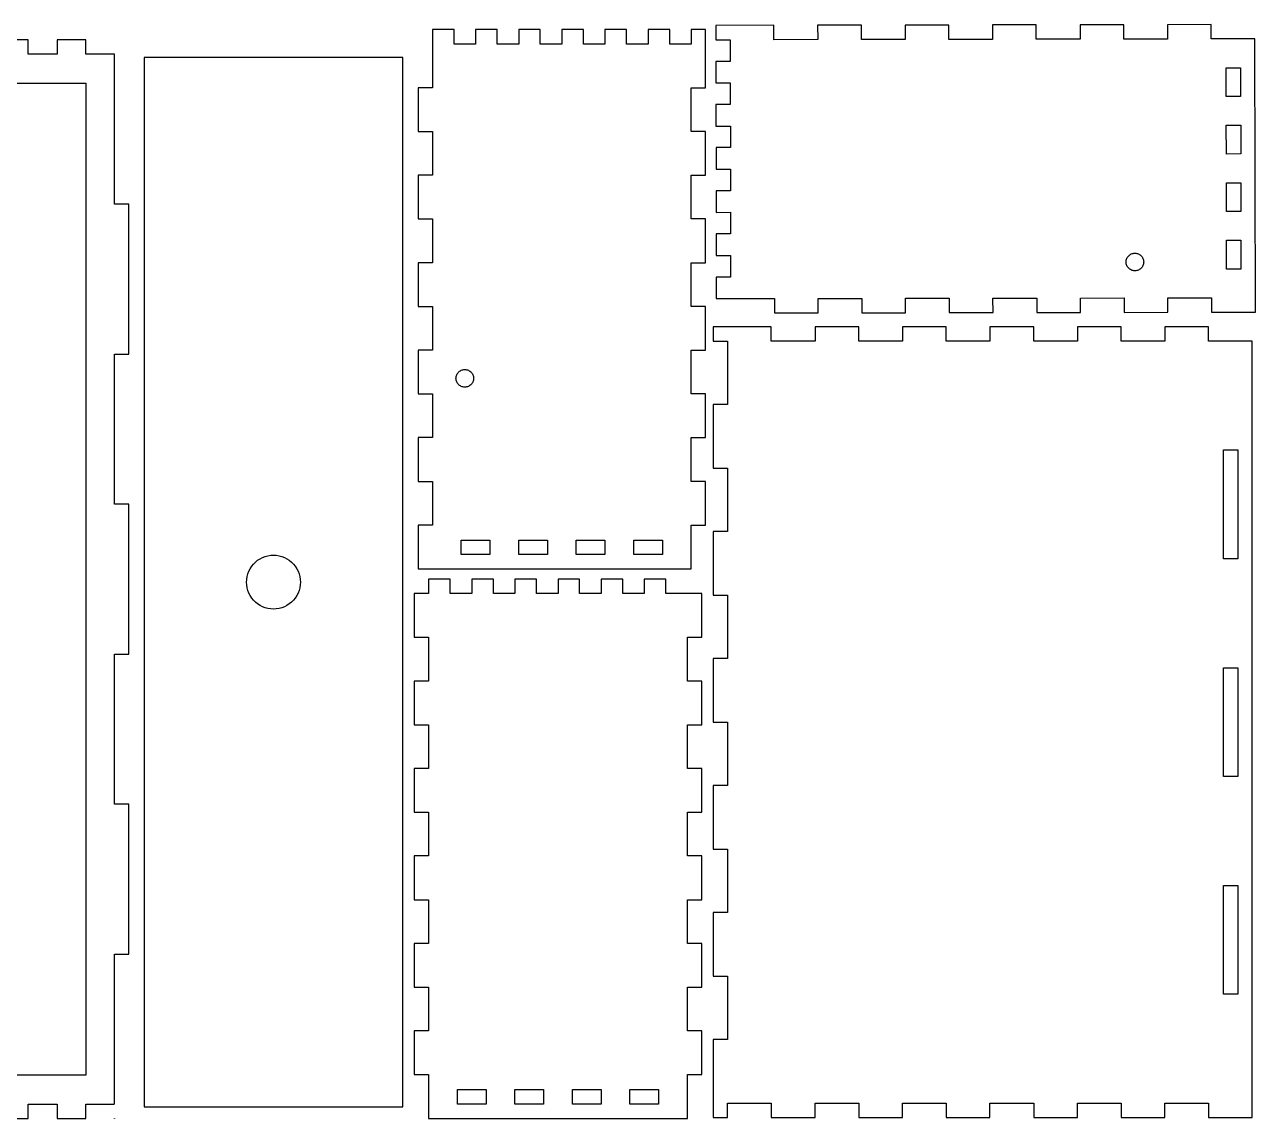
# Model space of a CAD drawing. Extents: x -116 to 1074, y 4 to 798.
# Drawn here: x 445.9 to 788.4, y 4.4 to 308.7 of the extents above; entities that cross this region are included whole.
import ezdxf

# ---------------------------------------------------------------- set-up
doc = ezdxf.new("R2010")
doc.units = 0

msp = doc.modelspace()

# ---------------------------------------------------------------- linework, layer by layer
at = {"layer": 'Layer 1', "color": 7}
for points in [[(654.392665, 308.456767), (638.226003, 308.430732)], [(638.226003, 308.430724), (638.232459, 304.430235)], [(654.39911, 304.456277), (654.392654, 308.456767)], [(678.725961, 308.495965), (666.559234, 308.476359)], [(666.559234, 308.476367), (666.56569, 304.475878)], [(678.732407, 304.495475), (678.725951, 308.495965)], [(703.059102, 308.535163), (690.892533, 308.515557)], [(690.892533, 308.515563), (690.898962, 304.515073)], [(703.065547, 304.534673), (703.059091, 308.535163)], [(727.392504, 308.574361), (715.225935, 308.554755)], [(715.225935, 308.554761), (715.232391, 304.554271)], [(727.398949, 304.573871), (727.392493, 308.574361)], [(751.725644, 308.613559), (739.559073, 308.593953)], [(739.559073, 308.593959), (739.565528, 304.593469)], [(751.732087, 304.613069), (751.725631, 308.613559)], [(776.058782, 308.652754), (763.892742, 308.633149)], [(763.892742, 308.633157), (763.899198, 304.632667)], [(776.065227, 304.652265), (776.058771, 308.652754)], [(565.382607, 307.248992), (559.38451, 307.248992)], [(559.38451, 307.248992), (559.38451, 291.082309)], [(565.382607, 303.249), (565.382607, 307.248992)], [(577.384091, 307.248992), (571.383349, 307.248992)], [(571.383349, 307.248992), (571.383349, 303.249)], [(577.384091, 303.249), (577.384091, 307.248992)], [(589.38293, 307.248992), (583.382188, 307.248992)], [(583.382188, 307.248992), (583.382188, 303.249)], [(589.38293, 303.249), (589.38293, 307.248992)], [(601.384415, 307.248992), (595.383673, 307.248992)], [(595.383673, 307.248992), (595.383673, 303.249)], [(601.384415, 303.249), (601.384415, 307.248992)], [(613.383254, 307.248992), (607.382512, 307.248992)], [(607.382512, 307.248992), (607.382512, 303.249)], [(613.383254, 303.249), (613.383254, 307.248992)], [(625.384739, 307.248992), (619.383997, 307.248992)], [(619.383997, 307.248992), (619.383997, 303.249)], [(625.384739, 303.249), (625.384739, 307.248992)], [(635.383331, 307.248992), (631.382836, 307.248992)], [(631.382836, 307.248992), (631.382836, 303.249)], [(635.383331, 291.082309), (635.383331, 307.248992)], [(446.917975, 304.382245), (438.918043, 304.382245)], [(446.917975, 300.389687), (446.917975, 304.382245)], [(462.918023, 304.382245), (454.918012, 304.382245)], [(454.918012, 304.382245), (454.918012, 300.389687)], [(462.918023, 300.389687), (462.918023, 304.382245)], [(571.383349, 303.249), (565.382607, 303.249)], [(583.382188, 303.249), (577.384091, 303.249)], [(595.383673, 303.249), (589.38293, 303.249)], [(607.382512, 303.249), (601.384415, 303.249)], [(619.383997, 303.249), (613.383254, 303.249)], [(631.382836, 303.249), (625.384739, 303.249)], [(638.232449, 304.430235), (642.232436, 304.43669)], [(642.232436, 304.43668), (642.242093, 298.435943)], [(666.565679, 304.475878), (654.39911, 304.456272)], [(690.898975, 304.515073), (678.732407, 304.495467)], [(715.23238, 304.554271), (703.065547, 304.534665)], [(739.565518, 304.593469), (727.398949, 304.573863)], [(763.899187, 304.632667), (751.732087, 304.613061)], [(788.23206, 304.671865), (776.065227, 304.652259)], [(788.354488, 228.670493), (788.23206, 304.671865)], [(454.918012, 300.389687), (446.917975, 300.389687)], [(470.928009, 300.389687), (462.918023, 300.389687)], [(470.928009, 258.67024), (470.928009, 300.389687)], [(551.151, 299.550927), (479.151087, 299.550927)], [(479.151087, 299.550927), (479.151087, 7.551836)], [(551.151, 7.551836), (551.151, 299.550927)], [(642.242101, 298.435943), (638.242114, 298.429513)], [(638.242114, 298.4295), (638.251771, 292.428766)], [(780.245027, 296.657998), (784.244988, 296.664454)], [(780.257912, 288.659664), (780.245027, 296.657998)], [(784.244988, 296.66444), (784.257873, 288.666107)], [(406.918052, 292.38076), (462.918023, 292.38076)], [(462.918023, 292.38076), (462.918023, 16.381003)], [(559.38451, 291.082309), (555.384015, 291.082309)], [(555.384015, 291.082309), (555.384015, 278.915725)], [(631.382836, 278.915725), (631.382836, 291.082309)], [(631.382836, 291.082309), (635.383331, 291.082309)], [(638.251779, 292.428766), (642.251769, 292.435221)], [(642.251769, 292.435208), (642.261426, 286.437119)], [(784.257873, 288.666107), (780.257912, 288.659651)], [(642.261429, 286.437119), (638.261442, 286.430664)], [(638.261442, 286.430677), (638.271099, 280.429942)], [(555.384015, 278.915725), (559.38451, 278.915725)], [(559.38451, 278.915725), (559.38451, 266.748981)], [(635.383331, 278.915725), (631.382836, 278.915725)], [(635.383331, 266.748981), (635.383331, 278.915725)], [(638.27111, 280.429942), (642.271097, 280.436398)], [(642.271097, 280.436385), (642.280754, 274.43565)], [(780.2708, 280.658685), (784.270761, 280.665141)], [(780.283688, 272.657706), (780.270803, 280.658685)], [(784.270761, 280.665128), (784.283646, 272.664148)], [(642.280762, 274.43565), (638.280775, 274.429221)], [(638.280775, 274.429208), (638.290432, 268.428473)], [(784.283648, 272.664148), (780.283688, 272.657692)], [(638.29044, 268.428473), (642.290427, 268.434929)], [(642.290427, 268.434916), (642.300084, 262.436825)], [(559.38451, 266.748981), (555.384015, 266.748981)], [(555.384015, 266.748981), (555.384015, 254.582397)], [(631.382836, 254.582397), (631.382836, 266.748981)], [(631.382836, 266.748981), (635.383331, 266.748981)], [(780.296573, 264.659372), (784.296534, 264.665828)], [(780.309461, 256.65839), (780.296576, 264.659372)], [(784.296534, 264.665815), (784.309419, 256.664835)], [(642.30009, 262.436825), (638.300103, 262.430369)], [(638.300103, 262.430382), (638.30976, 256.429648)], [(474.918, 258.67024), (470.928009, 258.67024)], [(474.918, 216.950792), (474.918, 258.67024)], [(555.384015, 254.582397), (559.38451, 254.582397)], [(559.38451, 254.582397), (559.38451, 242.415812)], [(635.383331, 254.582397), (631.382836, 254.582397)], [(635.383331, 242.415812), (635.383331, 254.582397)], [(638.30977, 256.429648), (642.309757, 256.436103)], [(642.309757, 256.43609), (642.319415, 250.435356)], [(784.309422, 256.664835), (780.309461, 256.65838)], [(642.319423, 250.435356), (638.319436, 250.4289)], [(638.319436, 250.428913), (638.329093, 244.430824)], [(780.335234, 240.659077), (780.322349, 248.657411)], [(780.322351, 248.657411), (784.322309, 248.663867)], [(784.322309, 248.663853), (784.335195, 240.66552)], [(638.329098, 244.430824), (642.329085, 244.43728)], [(642.329085, 244.437267), (642.338742, 238.436532)], [(752.435184, 243.122385), (752.50093, 243.371199)], [(752.50093, 243.371199), (752.592352, 243.612117)], [(752.592352, 243.612117), (752.708136, 243.839844)], [(752.708136, 243.839844), (752.847756, 244.054381)], [(752.847756, 244.054381), (753.008303, 244.253077)], [(753.008303, 244.253077), (753.190042, 244.435933)], [(753.190042, 244.435933), (753.388749, 244.597649)], [(753.388749, 244.597649), (753.603628, 244.738225)], [(753.603628, 244.738225), (753.83151, 244.855009)], [(753.83151, 244.855009), (754.071342, 244.945354)], [(754.071342, 244.945354), (754.31915, 245.011899)], [(754.31915, 245.011899), (754.572023, 245.05464)], [(754.572023, 245.05464), (754.828118, 245.068292)], [(754.828118, 245.068282), (755.083991, 245.055449)], [(755.083991, 245.055462), (755.337263, 245.013537)], [(755.337263, 245.013537), (755.585286, 244.947793)], [(755.585286, 244.947793), (755.825405, 244.858221)], [(755.825405, 244.858221), (756.053664, 244.74217)], [(756.053664, 244.74217), (756.26873, 244.602287)], [(756.26873, 244.602287), (756.467956, 244.441215)], [(756.467956, 244.441215), (756.650282, 244.258943)], [(756.650282, 244.258943), (756.811734, 244.060768)], [(756.811734, 244.060768), (756.952045, 243.846681)], [(756.952045, 243.846681), (757.068297, 243.619327)], [(757.068297, 243.619327), (757.160758, 243.378705)], [(757.160758, 243.378705), (757.227306, 243.130103)], [(559.38451, 242.415812), (555.384015, 242.415812)], [(555.384015, 242.415812), (555.384015, 230.248963)], [(631.382836, 230.248963), (631.382836, 242.415812)], [(631.382836, 242.415812), (635.383331, 242.415812)], [(752.395407, 242.357674), (752.382019, 242.614298)], [(752.382029, 242.614298), (752.394597, 242.868319)], [(752.394584, 242.868319), (752.435184, 243.122385)], [(752.436825, 242.10374), (752.395407, 242.357674)], [(752.503367, 241.857786), (752.436825, 242.10374)], [(752.595566, 241.617164), (752.503367, 241.857786)], [(752.712084, 241.389811), (752.595566, 241.617164)], [(752.852397, 241.173077), (752.712084, 241.389811)], [(753.013584, 240.974899), (752.852397, 241.173077)], [(753.195911, 240.792631), (753.013584, 240.974899)], [(753.395134, 240.634201), (753.195911, 240.792631)], [(753.610465, 240.494319), (753.395134, 240.634201)], [(753.838723, 240.37827), (753.610465, 240.494319)], [(754.078848, 240.286052), (753.838723, 240.37827)], [(754.326868, 240.220306), (754.078848, 240.286052)], [(754.579873, 240.181026), (754.326868, 240.220306)], [(754.83601, 240.16821), (754.579873, 240.181015)], [(755.091841, 240.181852), (754.83601, 240.168199)], [(755.344983, 240.221946), (755.091841, 240.181852)], [(755.592789, 240.288492), (755.344983, 240.221946)], [(755.832618, 240.381482), (755.592789, 240.288492)], [(756.0605, 240.498266), (755.832618, 240.381482)], [(756.275114, 240.638839), (756.0605, 240.498266)], [(756.473827, 240.797909), (756.275114, 240.638839)], [(756.655564, 240.980765), (756.473827, 240.797909)], [(756.816377, 241.179462), (756.655564, 240.980765)], [(756.95599, 241.396645), (756.816377, 241.179462)], [(757.071512, 241.624374), (756.95599, 241.396645)], [(757.163198, 241.865293), (757.071512, 241.624374)], [(757.228947, 242.111461), (757.163198, 241.865293)], [(757.227306, 243.130103), (757.268727, 242.876172)], [(757.26955, 242.365526), (757.228947, 242.111461)], [(757.268727, 242.876172), (757.282088, 242.622193)], [(757.282099, 242.622193), (757.269557, 242.365526)], [(784.335195, 240.66552), (780.335234, 240.659064)], [(642.338753, 238.436532), (638.338766, 238.430077)], [(638.338766, 238.43009), (638.348423, 232.429355)], [(555.384015, 230.248963), (559.38451, 230.248963)], [(559.38451, 230.248963), (559.38451, 218.082378)], [(635.383331, 230.248963), (631.382836, 230.248963)], [(635.383331, 218.082378), (635.383331, 230.248963)], [(638.348431, 232.429355), (654.515093, 232.45539)], [(654.515093, 232.455396), (654.521549, 228.454906)], [(666.688107, 228.474506), (666.681651, 232.474996)], [(666.681678, 232.477994), (678.848405, 232.497599)], [(678.848392, 232.494594), (678.854848, 228.494104)], [(691.021406, 228.513704), (691.01495, 232.514194)], [(691.014961, 232.514194), (703.181529, 232.533799)], [(703.181529, 232.533792), (703.187985, 228.533302)], [(715.354808, 228.552902), (715.348352, 232.553392)], [(715.348366, 232.553392), (727.514932, 232.572997)], [(727.514932, 232.57299), (727.521387, 228.5725)], [(739.681503, 232.592587), (751.848072, 232.612193)], [(739.687946, 228.592098), (739.681516, 232.592587)], [(751.848072, 232.612187), (751.854528, 228.611698)], [(764.021615, 228.631298), (764.015159, 232.631788)], [(764.01517, 232.631788), (776.181212, 232.651393)], [(776.181212, 232.651385), (776.187668, 228.650896)], [(654.521538, 228.454906), (666.688107, 228.474512)], [(678.854834, 228.494104), (691.021406, 228.51371)], [(703.187975, 228.533302), (715.354808, 228.552907)], [(727.521377, 228.5725), (739.687946, 228.592105)], [(751.854517, 228.611698), (764.021615, 228.631303)], [(776.187655, 228.650896), (788.354488, 228.670501)], [(653.666681, 224.616152), (637.500018, 224.616152)], [(637.500018, 224.616152), (637.500018, 220.615663)], [(653.666681, 220.615663), (653.666681, 224.616152)], [(677.99998, 224.616152), (665.83325, 224.616152)], [(665.83325, 224.616152), (665.83325, 220.615663)], [(677.99998, 220.615663), (677.99998, 224.616152)], [(702.333117, 224.616152), (690.166546, 224.616152)], [(690.166546, 224.616152), (690.166546, 220.615663)], [(702.333117, 220.615663), (702.333117, 224.616152)], [(726.66652, 224.616152), (714.499951, 224.616152)], [(714.499951, 224.616152), (714.499951, 220.615663)], [(726.66652, 220.615663), (726.66652, 224.616152)], [(750.999657, 224.616152), (738.833091, 224.616152)], [(738.833091, 224.616152), (738.833091, 220.615663)], [(750.999657, 220.615663), (750.999657, 224.616152)], [(775.332797, 224.616152), (763.166758, 224.616152)], [(763.166758, 224.616152), (763.166758, 220.615663)], [(775.332797, 220.615663), (775.332797, 224.616152)], [(637.500018, 220.615663), (641.500005, 220.615663)], [(641.500005, 220.615663), (641.500005, 202.946831)], [(665.83325, 220.615663), (653.666681, 220.615663)], [(690.166546, 220.615663), (677.99998, 220.615663)], [(714.499951, 220.615663), (702.333117, 220.615663)], [(738.833091, 220.615663), (726.66652, 220.615663)], [(763.166758, 220.615663), (750.999657, 220.615663)], [(787.499631, 220.615663), (775.332797, 220.615663)], [(787.499631, 4.615665), (787.499631, 220.615663)], [(470.928009, 175.241928), (470.928009, 216.950792)], [(470.928009, 216.950792), (474.918, 216.950792)], [(559.38451, 218.082378), (555.384015, 218.082378)], [(555.384015, 218.082378), (555.384015, 205.915793)], [(631.382836, 205.915793), (631.382836, 218.082378)], [(631.382836, 218.082378), (635.383331, 218.082378)], [(566.943646, 212.231125), (567.157958, 212.370825)], [(567.157958, 212.370825), (567.3855, 212.487241)], [(567.3855, 212.487241), (567.62627, 212.579316)], [(567.62627, 212.579316), (567.874978, 212.645727)], [(567.874978, 212.645727), (568.126332, 212.685679)], [(568.126332, 212.685679), (568.382978, 212.699172)], [(568.382978, 212.699172), (568.639623, 212.685679)], [(568.639623, 212.685679), (568.893623, 212.645727)], [(568.893623, 212.645727), (569.139685, 212.579316)], [(569.139685, 212.579316), (569.380456, 212.487241)], [(569.380456, 212.487241), (569.607997, 212.370825)], [(569.607997, 212.370825), (569.822309, 212.231125)], [(565.932939, 210.249134), (565.946168, 210.50525)], [(565.946168, 209.993017), (565.932939, 210.249134)], [(565.946168, 210.50525), (565.988502, 210.758456)], [(565.988502, 209.739812), (565.946168, 209.993017)], [(565.988502, 210.758456), (566.054647, 211.006106)], [(566.054647, 209.491897), (565.988502, 209.739812)], [(566.054647, 211.006106), (566.144606, 211.245553)], [(566.144606, 209.252714), (566.054647, 209.491897)], [(566.144606, 211.245553), (566.261022, 211.474153)], [(566.261022, 209.024115), (566.144606, 209.252714)], [(566.261022, 211.474153), (566.401251, 211.689259)], [(566.401251, 208.809009), (566.261022, 209.024115)], [(566.401251, 211.689259), (566.562647, 211.88849)], [(566.562647, 211.88849), (566.745209, 212.069729)], [(566.745209, 212.069729), (566.943646, 212.231125)], [(569.822309, 212.231125), (570.023392, 212.069729)], [(570.023392, 212.069729), (570.203309, 211.88849)], [(570.203309, 211.88849), (570.364704, 211.689259)], [(570.364704, 211.689259), (570.504933, 211.474153)], [(570.504933, 209.024115), (570.364704, 208.809009)], [(570.504933, 211.474153), (570.62135, 211.245553)], [(570.62135, 209.252714), (570.504933, 209.024115)], [(570.62135, 211.245553), (570.713954, 211.006106)], [(570.713954, 209.491897), (570.62135, 209.252714)], [(570.713954, 211.006106), (570.7801, 210.758456)], [(570.7801, 209.739812), (570.713954, 209.491897)], [(570.7801, 210.758456), (570.819787, 210.50525)], [(570.819787, 209.993017), (570.7801, 209.739812)], [(570.819787, 210.50525), (570.833016, 210.249134)], [(570.833016, 210.249134), (570.819787, 209.993017)], [(555.384015, 205.915793), (559.38451, 205.915793)], [(559.38451, 205.915793), (559.38451, 193.749209)], [(566.562647, 208.609778), (566.401251, 208.809009)], [(566.745209, 208.428538), (566.562647, 208.609778)], [(566.943646, 208.267143), (566.745209, 208.428538)], [(567.157958, 208.127443), (566.943646, 208.267143)], [(567.3855, 208.011026), (567.157958, 208.127443)], [(567.62627, 207.918951), (567.3855, 208.011026)], [(567.874978, 207.852541), (567.62627, 207.918951)], [(568.126332, 207.812589), (567.874978, 207.852541)], [(568.382978, 207.799095), (568.126332, 207.812589)], [(568.639623, 207.812589), (568.382978, 207.799095)], [(568.893623, 207.852541), (568.639623, 207.812589)], [(569.139685, 207.918951), (568.893623, 207.852541)], [(569.380456, 208.011026), (569.139685, 207.918951)], [(569.607997, 208.127443), (569.380456, 208.011026)], [(569.822309, 208.267143), (569.607997, 208.127443)], [(570.023392, 208.428538), (569.822309, 208.267143)], [(570.203309, 208.609778), (570.023392, 208.428538)], [(570.364704, 208.809009), (570.203309, 208.609778)], [(635.383331, 205.915793), (631.382836, 205.915793)], [(635.383331, 193.749209), (635.383331, 205.915793)], [(641.500005, 202.946831), (637.500018, 202.946831)], [(637.500018, 202.946831), (637.500018, 185.28594)], [(559.38451, 193.749209), (555.384015, 193.749209)], [(555.384015, 193.749209), (555.384015, 181.582095)], [(631.382836, 181.582095), (631.382836, 193.749209)], [(631.382836, 193.749209), (635.383331, 193.749209)], [(779.49971, 160.044753), (779.49971, 190.326238)], [(779.49971, 190.326238), (783.49967, 190.326238)], [(783.49967, 190.326238), (783.49967, 160.044753)], [(637.500018, 185.28594), (641.500005, 185.28594)], [(641.500005, 185.28594), (641.500005, 167.614462)], [(555.384015, 181.582095), (559.38451, 181.582095)], [(559.38451, 181.582095), (559.38451, 169.416039)], [(635.383331, 181.582095), (631.382836, 181.582095)], [(635.383331, 169.416039), (635.383331, 181.582095)], [(474.918, 175.241928), (470.928009, 175.241928)], [(474.918, 133.522481), (474.918, 175.241928)], [(559.38451, 169.416039), (555.384015, 169.416039)], [(555.384015, 169.416039), (555.384015, 157.24919)], [(631.382836, 157.24919), (631.382836, 169.416039)], [(631.382836, 169.416039), (635.383331, 169.416039)], [(567.382854, 165.249122), (575.383844, 165.249122)], [(567.382854, 161.249156), (567.382854, 165.249122)], [(575.383844, 165.249122), (575.383844, 161.249156)], [(583.382188, 165.249122), (591.383178, 165.249122)], [(583.382188, 161.249156), (583.382188, 165.249122)], [(591.383178, 165.249122), (591.383178, 161.249156)], [(599.384168, 165.249122), (607.382512, 165.249122)], [(599.384168, 161.249156), (599.384168, 165.249122)], [(607.382512, 165.249122), (607.382512, 161.249156)], [(615.383502, 165.249122), (623.384492, 165.249122)], [(615.383502, 161.249156), (615.383502, 165.249122)], [(623.384492, 165.249122), (623.384492, 161.249156)], [(641.500005, 167.614462), (637.500018, 167.614462)], [(637.500018, 167.614462), (637.500018, 149.945631)], [(513.591856, 160.890914), (514.367084, 161.012622)], [(514.367084, 161.012622), (515.151043, 161.05231)], [(515.151043, 161.05231), (515.935003, 161.012622)], [(515.935003, 161.012622), (516.710231, 160.890914)], [(575.383844, 161.249156), (567.382854, 161.249156)], [(591.383178, 161.249156), (583.382188, 161.249156)], [(607.382512, 161.249156), (599.384168, 161.249156)], [(623.384492, 161.249156), (615.383502, 161.249156)], [(508.655795, 157.300523), (509.083361, 157.96198)], [(509.083361, 157.96198), (509.577338, 158.570521)], [(509.577338, 158.570521), (510.132433, 159.120854)], [(510.132433, 159.120854), (510.742561, 159.620916)], [(510.742561, 159.620916), (511.401108, 160.052186)], [(511.401108, 160.052186), (512.100666, 160.401436)], [(512.100666, 160.401436), (512.833561, 160.681894)], [(512.833561, 160.681894), (513.591856, 160.890914)], [(516.710231, 160.890914), (517.468526, 160.681894)], [(517.468526, 160.681894), (518.201421, 160.401436)], [(518.201421, 160.401436), (518.900978, 160.052186)], [(518.900978, 160.052186), (519.559525, 159.620916)], [(519.559525, 159.620916), (520.169654, 159.120854)], [(520.169654, 159.120854), (520.724749, 158.570521)], [(520.724749, 158.570521), (521.218725, 157.96198)], [(521.218725, 157.96198), (521.646291, 157.300523)], [(783.49967, 160.044753), (779.49971, 160.044753)], [(507.651174, 153.551382), (507.692184, 154.331902)], [(507.692184, 154.331902), (507.81495, 155.112421)], [(507.81495, 155.112421), (508.01815, 155.871775)], [(508.01815, 155.871775), (508.299402, 156.602024)], [(508.299402, 156.602024), (508.655795, 157.300523)], [(521.646291, 157.300523), (522.002685, 156.602024)], [(522.002685, 156.602024), (522.283936, 155.871775)], [(522.283936, 155.871775), (522.487136, 155.112421)], [(522.487136, 155.112421), (522.609903, 154.331902)], [(522.609903, 154.331902), (522.650913, 153.551382)], [(555.384015, 157.24919), (631.382836, 157.24919)], [(564.324043, 154.373992), (558.323301, 154.373992)], [(558.323301, 154.373992), (558.323301, 150.374)], [(564.324043, 150.374), (564.324043, 154.373992)], [(576.325528, 154.373992), (570.324786, 154.373992)], [(570.324786, 154.373992), (570.324786, 150.374)], [(576.325528, 150.374), (576.325528, 154.373992)], [(588.324367, 154.373992), (582.323625, 154.373992)], [(582.323625, 154.373992), (582.323625, 150.374)], [(588.324367, 150.374), (588.324367, 154.373992)], [(600.325852, 154.373992), (594.32511, 154.373992)], [(594.32511, 154.373992), (594.32511, 150.374)], [(600.325852, 150.374), (600.325852, 154.373992)], [(612.324691, 154.373992), (606.323949, 154.373992)], [(606.323949, 154.373992), (606.323949, 150.374)], [(612.324691, 150.374), (612.324691, 154.373992)], [(624.32353, 154.373992), (618.325433, 154.373992)], [(618.325433, 154.373992), (618.325433, 150.374)], [(624.32353, 150.374), (624.32353, 154.373992)], [(507.692184, 152.770862), (507.651174, 153.551382)], [(507.81495, 151.990342), (507.692184, 152.770862)], [(508.01815, 151.230989), (507.81495, 151.990342)], [(508.299402, 150.50074), (508.01815, 151.230989)], [(522.283936, 151.230989), (522.002685, 150.50074)], [(522.487136, 151.990342), (522.283936, 151.230989)], [(522.609903, 152.770862), (522.487136, 151.990342)], [(522.650913, 153.551382), (522.609903, 152.770862)], [(508.655795, 149.802241), (508.299402, 150.50074)], [(509.083361, 149.140783), (508.655795, 149.802241)], [(509.577338, 148.532242), (509.083361, 149.140783)], [(510.132433, 147.98191), (509.577338, 148.532242)], [(510.742561, 147.481848), (510.132433, 147.98191)], [(511.401108, 147.050577), (510.742561, 147.481848)], [(519.559525, 147.481848), (518.900978, 147.050577)], [(520.169654, 147.98191), (519.559525, 147.481848)], [(520.724749, 148.532242), (520.169654, 147.98191)], [(521.218725, 149.140783), (520.724749, 148.532242)], [(521.646291, 149.802241), (521.218725, 149.140783)], [(522.002685, 150.50074), (521.646291, 149.802241)], [(558.323301, 150.374), (554.325452, 150.374)], [(554.325452, 150.374), (554.325452, 138.207309)], [(570.324786, 150.374), (564.324043, 150.374)], [(582.323625, 150.374), (576.325528, 150.374)], [(594.32511, 150.374), (588.324367, 150.374)], [(606.323949, 150.374), (600.325852, 150.374)], [(618.325433, 150.374), (612.324691, 150.374)], [(634.324767, 150.374), (624.32353, 150.374)], [(634.324767, 138.207309), (634.324767, 150.374)], [(637.500018, 149.945631), (641.500005, 149.945631)], [(641.500005, 149.945631), (641.500005, 132.284739)], [(512.100666, 146.701328), (511.401108, 147.050577)], [(512.833561, 146.42087), (512.100666, 146.701328)], [(513.591856, 146.211849), (512.833561, 146.42087)], [(514.367084, 146.092787), (513.591856, 146.211849)], [(515.151043, 146.050454), (514.367084, 146.092787)], [(515.935003, 146.092787), (515.151043, 146.050454)], [(516.710231, 146.211849), (515.935003, 146.092787)], [(517.468526, 146.42087), (516.710231, 146.211849)], [(518.201421, 146.701328), (517.468526, 146.42087)], [(518.900978, 147.050577), (518.201421, 146.701328)], [(554.325452, 138.207309), (558.323301, 138.207309)], [(558.323301, 138.207309), (558.323301, 126.040725)], [(630.324273, 126.040725), (630.324273, 138.207309)], [(630.324273, 138.207309), (634.324767, 138.207309)], [(470.928009, 91.810971), (470.928009, 133.522481)], [(470.928009, 133.522481), (474.918, 133.522481)], [(641.500005, 132.284739), (637.500018, 132.284739)], [(637.500018, 132.284739), (637.500018, 114.615908)], [(779.49971, 99.476489), (779.49971, 129.755328)], [(779.49971, 129.755328), (783.49967, 129.755328)], [(783.49967, 129.755328), (783.49967, 99.476489)], [(558.323301, 126.040725), (554.325452, 126.040725)], [(554.325452, 126.040725), (554.325452, 113.873981)], [(634.324767, 126.040725), (630.324273, 126.040725)], [(634.324767, 113.873981), (634.324767, 126.040725)], [(554.325452, 113.873981), (558.323301, 113.873981)], [(558.323301, 113.873981), (558.323301, 101.707397)], [(630.324273, 101.707397), (630.324273, 113.873981)], [(630.324273, 113.873981), (634.324767, 113.873981)], [(637.500018, 114.615908), (641.500005, 114.615908)], [(641.500005, 114.615908), (641.500005, 96.947079)], [(558.323301, 101.707397), (554.325452, 101.707397)], [(554.325452, 101.707397), (554.325452, 89.540812)], [(634.324767, 101.707397), (630.324273, 101.707397)], [(634.324767, 89.540812), (634.324767, 101.707397)], [(783.49967, 99.476489), (779.49971, 99.476489)], [(641.500005, 96.947079), (637.500018, 96.947079)], [(637.500018, 96.947079), (637.500018, 79.286185)], [(474.918, 91.810971), (470.928009, 91.810971)], [(474.918, 50.091523), (474.918, 91.810971)], [(554.325452, 89.540812), (558.323301, 89.540812)], [(558.323301, 89.540812), (558.323301, 77.373963)], [(630.324273, 77.373963), (630.324273, 89.540812)], [(630.324273, 89.540812), (634.324767, 89.540812)], [(637.500018, 79.286185), (641.500005, 79.286185)], [(641.500005, 79.286185), (641.500005, 61.614707)], [(558.323301, 77.373963), (554.325452, 77.373963)], [(554.325452, 77.373963), (554.325452, 65.207378)], [(634.324767, 77.373963), (630.324273, 77.373963)], [(634.324767, 65.207378), (634.324767, 77.373963)], [(779.49971, 38.90558), (779.49971, 69.187065)], [(779.49971, 69.187065), (783.49967, 69.187065)], [(783.49967, 69.187065), (783.49967, 38.90558)], [(554.325452, 65.207378), (558.323301, 65.207378)], [(558.323301, 65.207378), (558.323301, 53.040793)], [(630.324273, 53.040793), (630.324273, 65.207378)], [(630.324273, 65.207378), (634.324767, 65.207378)], [(641.500005, 61.614707), (637.500018, 61.614707)], [(637.500018, 61.614707), (637.500018, 43.945878)], [(558.323301, 53.040793), (554.325452, 53.040793)], [(554.325452, 53.040793), (554.325452, 40.874209)], [(634.324767, 53.040793), (630.324273, 53.040793)], [(634.324767, 40.874209), (634.324767, 53.040793)], [(470.928009, 8.390597), (470.928009, 50.091523)], [(470.928009, 50.091523), (474.918, 50.091523)], [(637.500018, 43.945878), (641.500005, 43.945878)], [(641.500005, 43.945878), (641.500005, 26.284985)], [(554.325452, 40.874209), (558.323301, 40.874209)], [(558.323301, 40.874209), (558.323301, 28.707095)], [(630.324273, 28.707095), (630.324273, 40.874209)], [(630.324273, 40.874209), (634.324767, 40.874209)], [(783.49967, 38.90558), (779.49971, 38.90558)], [(558.323301, 28.707095), (554.325452, 28.707095)], [(554.325452, 28.707095), (554.325452, 16.541039)], [(634.324767, 28.707095), (630.324273, 28.707095)], [(634.324767, 16.541039), (634.324767, 28.707095)], [(641.500005, 26.284985), (637.500018, 26.284985)], [(637.500018, 26.284985), (637.500018, 4.615665)], [(462.918023, 16.381003), (406.918052, 16.381003)], [(554.325452, 16.541039), (558.323301, 16.541039)], [(558.323301, 16.541039), (558.323301, 4.37419)], [(630.324273, 4.37419), (630.324273, 16.541039)], [(630.324273, 16.541039), (634.324767, 16.541039)], [(566.324291, 12.374122), (574.325281, 12.374122)], [(566.324291, 8.374156), (566.324291, 12.374122)], [(574.325281, 12.374122), (574.325281, 8.374156)], [(582.323625, 12.374122), (590.324615, 12.374122)], [(582.323625, 8.374156), (582.323625, 12.374122)], [(590.324615, 12.374122), (590.324615, 8.374156)], [(598.325605, 12.374122), (606.323949, 12.374122)], [(598.325605, 8.374156), (598.325605, 12.374122)], [(606.323949, 12.374122), (606.323949, 8.374156)], [(614.324939, 12.374122), (622.323283, 12.374122)], [(614.324939, 8.374156), (614.324939, 12.374122)], [(622.323283, 12.374122), (622.323283, 8.374156)], [(446.917975, 4.382164), (446.917975, 8.372076)], [(446.917975, 8.372076), (454.918012, 8.372076)], [(454.918012, 8.372076), (454.918012, 4.382164)], [(462.918023, 4.382164), (462.918023, 8.372076)], [(462.918023, 8.372076), (470.827997, 8.372076)], [(470.827997, 8.372076), (470.827997, 8.390597)], [(470.827997, 8.390597), (470.928009, 8.390597)], [(479.151087, 7.551836), (551.151, 7.551836)], [(574.325281, 8.374156), (566.324291, 8.374156)], [(590.324615, 8.374156), (582.323625, 8.374156)], [(606.323949, 8.374156), (598.325605, 8.374156)], [(622.323283, 8.374156), (614.324939, 8.374156)], [(641.500005, 8.616155), (653.666681, 8.616155)], [(641.500005, 4.615665), (641.500005, 8.616155)], [(653.666681, 8.616155), (653.666681, 4.615665)], [(665.83325, 4.615665), (665.83325, 8.616155)], [(665.83325, 8.616155), (677.99998, 8.616155)], [(677.99998, 8.616155), (677.99998, 4.615665)], [(690.166546, 4.615665), (690.166546, 8.616155)], [(690.166546, 8.616155), (702.333117, 8.616155)], [(702.333117, 8.616155), (702.333117, 4.615665)], [(714.499951, 4.615665), (714.499951, 8.616155)], [(714.499951, 8.616155), (726.66652, 8.616155)], [(726.66652, 8.616155), (726.66652, 4.615665)], [(738.833091, 4.615665), (738.833091, 8.616155)], [(738.833091, 8.616155), (750.999657, 8.616155)], [(750.999657, 8.616155), (750.999657, 4.615665)], [(763.166758, 4.615665), (763.166758, 8.616155)], [(763.166758, 8.616155), (775.332797, 8.616155)], [(775.332797, 8.616155), (775.332797, 4.615665)], [(438.918043, 4.382164), (446.917975, 4.382164)], [(454.918012, 4.382164), (462.918023, 4.382164)], [(470.928009, 4.390102), (470.918008, 4.390102)], [(470.918008, 4.390102), (470.918008, 4.382164)], [(470.918008, 4.382164), (470.928009, 4.382164)], [(470.928009, 4.382164), (470.928009, 4.390102)], [(558.323301, 4.37419), (630.324273, 4.37419)], [(637.500018, 4.615665), (641.500005, 4.615665)], [(653.666681, 4.615665), (665.83325, 4.615665)], [(677.99998, 4.615665), (690.166546, 4.615665)], [(702.333117, 4.615665), (714.499951, 4.615665)], [(726.66652, 4.615665), (738.833091, 4.615665)], [(750.999657, 4.615665), (763.166758, 4.615665)], [(775.332797, 4.615665), (787.499631, 4.615665)]]:
    msp.add_lwpolyline(points, dxfattribs=at)

doc.saveas('drawing.dxf')
